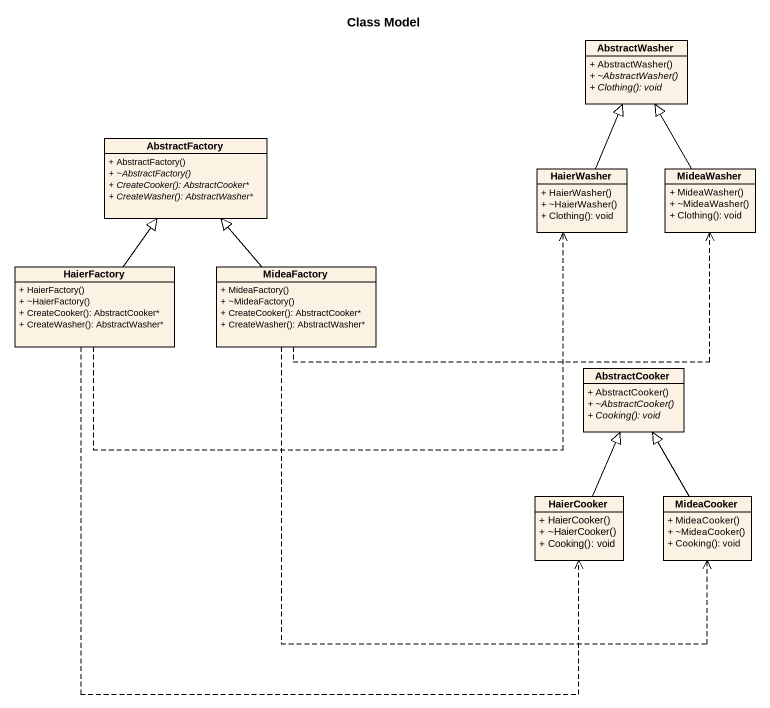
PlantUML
@startuml
title Class Model
hide circle
hide empty members
skinparam classAttributeIconSize 0
class AbstractWasher {
  + AbstractWasher()
  {abstract} + ~AbstractWasher()
  {abstract} + Clothing(): void
}
class AbstractFactory {
  + AbstractFactory()
  {abstract} + ~AbstractFactory()
  {abstract} + CreateCooker(): AbstractCooker*
  {abstract} + CreateWasher(): AbstractWasher*
}
class HaierWasher {
  + HaierWasher()
  + ~HaierWasher()
  + Clothing(): void
}
class MideaWasher {
  + MideaWasher()
  + ~MideaWasher()
  + Clothing(): void
}
class HaierFactory {
  + HaierFactory()
  + ~HaierFactory()
  + CreateCooker(): AbstractCooker*
  + CreateWasher(): AbstractWasher*
}
class MideaFactory {
  + MideaFactory()
  + ~MideaFactory()
  + CreateCooker(): AbstractCooker*
  + CreateWasher(): AbstractWasher*
}
class AbstractCooker {
  + AbstractCooker()
  {abstract} + ~AbstractCooker()
  {abstract} + Cooking(): void
}
class HaierCooker {
  + HaierCooker()
  + ~HaierCooker()
  + Cooking(): void
}
class MideaCooker {
  + MideaCooker()
  + ~MideaCooker()
  + Cooking(): void
}
HaierWasher -up-|> AbstractWasher
MideaWasher -up-|> AbstractWasher
HaierFactory -up-|> AbstractFactory
HaierFactory .right.> HaierWasher
HaierFactory .right.> HaierCooker
MideaFactory -up-|> AbstractFactory
MideaFactory .right.> MideaWasher
MideaFactory .right.> MideaCooker
HaierCooker -up-|> AbstractCooker
MideaCooker -up-|> AbstractCooker
@enduml
